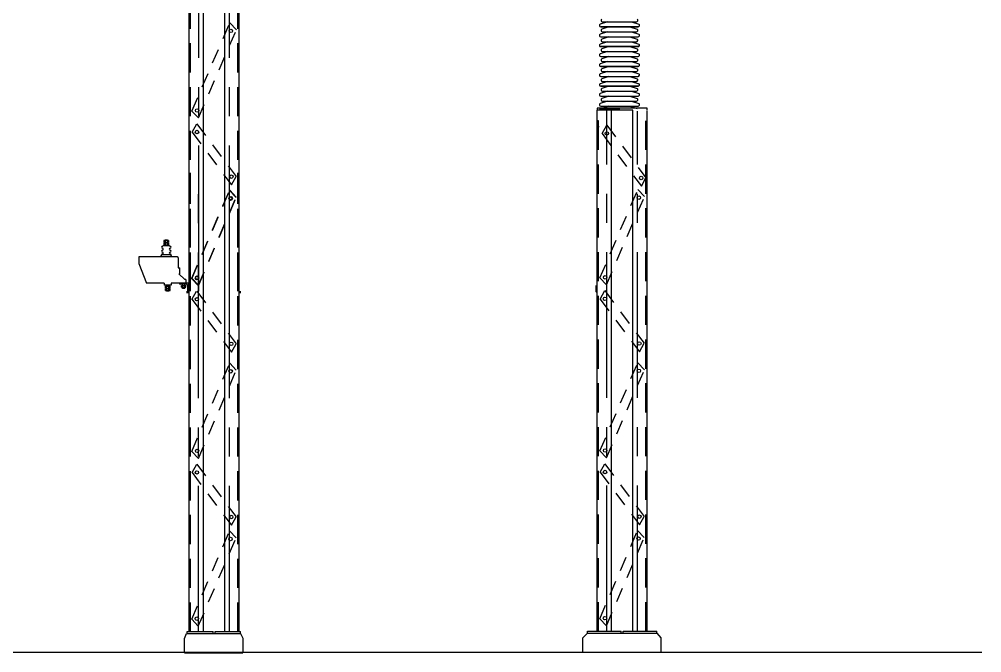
# Model space of a CAD drawing. Header units: inches. Extents: x 29.6 to 118, y -14.2 to 43.7.
# Drawn here: x 101.85 to 110.1, y 7.48 to 12.91 of the extents above; entities that cross this region are included whole.
import ezdxf

# ---------------------------------------------------------------- set-up
doc = ezdxf.new("R2010")
doc.units = ezdxf.units.IN
doc.header["$MEASUREMENT"] = 0
for name, pattern in [('CENTER', [2, 1.25, -0.25, 0.25, -0.25]), ('HIDDEN', [0.375, 0.25, -0.125]), ('HIDDEN2', [0.1875, 0.125, -0.0625])]:
    doc.linetypes.add(name, pattern=pattern)
for name, color, linetype in [('EST', 4, 'Continuous'), ('EXISTENTE', 7, 'Continuous'), ('HUECO', 7, 'Continuous'), ('L50X5', 1, 'Continuous'), ('L75X7', 2, 'Continuous'), ('LAM10', 2, 'Continuous'), ('medidas', 3, 'Continuous'), ('MURO', 1, 'Continuous'), ('OBJ', 7, 'Continuous')]:
    doc.layers.add(name, color=color, linetype=linetype)

msp = doc.modelspace()

# ---------------------------------------------------------------- linework, layer by layer
at = {"color": 2}
for p, q in [((106.85219, 12.88593, -1906.97751), (107.14324, 12.88593, -1906.97751)), ((107.15738, 12.84345, -1906.97751), (106.83805, 12.84345, -1906.97751)), ((106.83805, 12.84345, -1906.97751), (107.15738, 12.84345, -1906.97751)), ((106.85219, 12.80098, -1906.97751), (107.14323, 12.80098, -1906.97751)), ((106.83805, 12.75851, -1906.97751), (107.15737, 12.75851, -1906.97751)), ((106.85219, 12.71603, -1906.97751), (107.14323, 12.71603, -1906.97751)), ((107.15738, 12.67356, -1906.97751), (106.83805, 12.67356, -1906.97751)), ((106.83805, 12.67356, -1906.97751), (107.15737, 12.67356, -1906.97751)), ((106.85219, 12.63109, -1906.97751), (107.14323, 12.63109, -1906.97751)), ((106.83805, 12.58861, -1906.97751), (107.15737, 12.58861, -1906.97751)), ((106.85219, 12.54614, -1906.97751), (107.14323, 12.54614, -1906.97751)), ((107.15737, 12.50367, -1906.97751), (106.83805, 12.50367, -1906.97751)), ((106.83805, 12.50367, -1906.97751), (107.15737, 12.50367, -1906.97751)), ((106.83805, 12.41872, -1906.97751), (107.15737, 12.41872, -1906.97751)), ((106.85219, 12.46119, -1906.97751), (107.14323, 12.46119, -1906.97751)), ((107.15738, 12.33377, -1906.97751), (106.83805, 12.33377, -1906.97751)), ((106.83805, 12.33377, -1906.97751), (107.15737, 12.33377, -1906.97751)), ((106.85219, 12.37624, -1906.97751), (107.14323, 12.37624, -1906.97751)), ((106.83805, 12.24882, -1906.97751), (107.15737, 12.24882, -1906.97751)), ((106.85219, 12.2913, -1906.97751), (107.14323, 12.2913, -1906.97751)), ((106.83805, 12.16388, -1906.97751), (107.15737, 12.16388, -1906.97751)), ((106.85219, 12.20635, -1906.97751), (107.14323, 12.20635, -1906.97751)), ((37.43422, 7.48409), (110.10387, 7.48409))]:
    msp.add_line(p, q, dxfattribs=at)
at = {"layer": 'EST', "color": 2}
for p, q in [((103.13111, 11.01234), (103.09162, 11.01234)), ((103.09162, 11.01234), (103.09162, 10.99588)), ((103.13111, 10.99588), (103.09162, 10.99588)), ((103.09162, 10.98983), (103.09162, 10.97337)), ((103.13111, 10.98983), (103.09162, 10.98983)), ((103.12124, 11.01451), (103.1015, 11.01451)), ((103.1015, 11.01451), (103.1015, 10.96515)), ((103.12124, 11.01451), (103.12124, 10.96515)), ((103.13111, 11.01234), (103.13111, 10.99588)), ((103.13111, 10.98983), (103.13111, 10.97337)), ((103.07846, 10.96185), (103.0834, 10.96515)), ((103.13934, 10.96515), (103.0834, 10.96515)), ((103.13111, 10.97337), (103.09162, 10.97337)), ((103.14428, 10.96185), (103.13934, 10.96515)), ((102.87607, 10.87136), (102.87607, 10.815)), ((103.2068, 10.87136), (102.87607, 10.87136)), ((102.87607, 10.815), (102.94189, 10.64593)), ((103.15251, 10.88781), (103.07023, 10.88781)), ((103.21503, 10.86313), (103.21503, 10.7763)), ((103.21503, 10.7763), (103.22934, 10.7763)), ((103.22934, 10.72511), (103.22934, 10.7763)), ((103.09464, 10.64593), (102.94189, 10.64593)), ((103.09464, 10.64593), (103.09464, 10.62948)), ((103.15442, 10.64593), (103.15442, 10.62948)), ((103.25123, 10.64593), (103.15442, 10.64593)), ((103.27098, 10.67884), (103.21946, 10.72511)), ((103.21946, 10.72511), (103.22934, 10.72511)), ((103.28085, 10.67884), (103.27098, 10.67884)), ((103.28085, 10.64593), (103.27098, 10.64593)), ((103.28085, 10.67884), (103.28085, 10.64593)), ((103.15442, 10.62948), (103.09464, 10.62948)), ((103.10479, 10.62125), (103.14428, 10.62125)), ((103.10479, 10.6048), (103.10479, 10.62125)), ((103.10479, 10.6048), (103.14428, 10.6048)), ((103.10479, 10.58229), (103.10479, 10.59874)), ((103.10479, 10.59874), (103.14428, 10.59874)), ((103.10479, 10.58229), (103.14428, 10.58229)), ((103.11466, 10.58012), (103.11466, 10.62948)), ((103.11466, 10.58012), (103.13441, 10.58012)), ((103.13441, 10.58012), (103.13441, 10.62948)), ((103.14428, 10.6048), (103.14428, 10.62125)), ((103.14428, 10.58229), (103.14428, 10.59874)), ((103.24136, 10.62704), (103.28085, 10.62704)), ((103.24136, 10.61059), (103.24136, 10.62704)), ((103.24136, 10.61059), (103.28085, 10.61059)), ((103.25123, 10.60141), (103.25123, 10.63771)), ((103.27098, 10.60141), (103.25123, 10.60141)), ((103.27098, 10.60141), (103.27098, 10.63771)), ((103.28085, 10.61059), (103.28085, 10.62704))]:
    msp.add_line(p, q, dxfattribs=at)
at = {"layer": 'EST', "color": 2, "linetype": 'Continuous'}
for p, q in [((103.30383, 10.64593), (103.22156, 10.64593)), ((103.30383, 10.56366), (103.30383, 10.64593)), ((106.8061, 10.56727), (106.8061, 10.64954)), ((103.2808, 10.63771), (103.22979, 10.63771))]:
    msp.add_line(p, q, dxfattribs=at)
for points in [[(106.82222, 11.98492, -0.4142136), (106.81399, 11.99314), (106.81399, 12.04415)], [(103.30383, 10.56366, -0.4142136), (103.2956, 10.57189), (103.2956, 10.6229)], [(106.8061, 10.56727, -0.4142136), (106.79787, 10.57549), (106.79787, 10.6265)]]:
    msp.add_lwpolyline(points, format="xyb", dxfattribs=at)
at = {"layer": 'EST', "color": 2}
for centre, radius, start, end in [((103.07846, 10.95363), 0.00823, 90, 270), ((103.07846, 10.92072), 0.00823, 90, 270), ((103.07846, 10.88781), 0.00823, 90, 180), ((103.07846, 10.93717), 0.00823, 270, 90), ((103.07846, 10.90426), 0.00823, 270, 90), ((103.14428, 10.93717), 0.00823, 90, 270), ((103.14428, 10.90426), 0.00823, 90, 270), ((103.14428, 10.95363), 0.00823, 270, 90), ((103.14428, 10.92072), 0.00823, 270, 90), ((103.14428, 10.88781), 0.00823, 0, 90), ((102.98244, 10.94969), 0.11052, 314.860952, 325.948608), ((103.2403, 10.94969), 0.11052, 214.051392, 225.139048), ((103.2068, 10.86313), 0.00823, 360, 90)]:
    msp.add_arc(centre, radius, start, end, dxfattribs=at)
at = {"layer": 'EST', "color": 2, "linetype": 'Continuous'}
for centre, radius, start, end in [((103.22979, 10.64593), 0.00823, 180, 270), ((103.2808, 10.6229), 0.01481, 26.3878, 90), ((103.2808, 10.6229), 0.01481, 0, 26.3878)]:
    msp.add_arc(centre, radius, start, end, dxfattribs=at)
at = {"layer": 'EXISTENTE', "color": 2, "linetype": 'Continuous'}
for p, q in [((106.89375, 12.88593, -1906.97751), (106.83292, 12.86589, -1906.97751)), ((107.10167, 12.88593, -1906.97751), (107.16251, 12.86589, -1906.97751)), ((106.89375, 12.80098, -1906.97751), (106.83292, 12.78094, -1906.97751)), ((106.90789, 12.84345, -1906.97751), (106.84706, 12.82342, -1906.97751)), ((107.08753, 12.84345, -1906.97751), (107.14837, 12.82342, -1906.97751)), ((107.10167, 12.80098, -1906.97751), (107.16251, 12.78094, -1906.97751)), ((106.89375, 12.71603, -1906.97751), (106.83292, 12.696, -1906.97751)), ((106.90789, 12.75851, -1906.97751), (106.84706, 12.73847, -1906.97751)), ((107.08753, 12.75851, -1906.97751), (107.14837, 12.73847, -1906.97751)), ((107.10168, 12.71603, -1906.97751), (107.16251, 12.696, -1906.97751)), ((106.89375, 12.63109, -1906.97751), (106.83292, 12.61105, -1906.97751)), ((106.90789, 12.67356, -1906.97751), (106.84706, 12.65352, -1906.97751)), ((107.08753, 12.67356, -1906.97751), (107.14837, 12.65352, -1906.97751)), ((107.10167, 12.63109, -1906.97751), (107.16251, 12.61105, -1906.97751)), ((106.89375, 12.54614, -1906.97751), (106.83292, 12.5261, -1906.97751)), ((106.90789, 12.58861, -1906.97751), (106.84706, 12.56858, -1906.97751)), ((107.08753, 12.58861, -1906.97751), (107.14837, 12.56858, -1906.97751)), ((107.10167, 12.54614, -1906.97751), (107.16251, 12.5261, -1906.97751)), ((106.90789, 12.50367, -1906.97751), (106.84706, 12.48363, -1906.97751)), ((107.08753, 12.50367, -1906.97751), (107.14837, 12.48363, -1906.97751)), ((106.89375, 12.46119, -1906.97751), (106.83292, 12.44116, -1906.97751)), ((106.90789, 12.41872, -1906.97751), (106.84706, 12.39868, -1906.97751)), ((107.08753, 12.41872, -1906.97751), (107.14837, 12.39868, -1906.97751)), ((107.10167, 12.46119, -1906.97751), (107.16251, 12.44116, -1906.97751)), ((106.89375, 12.37624, -1906.97751), (106.83292, 12.35621, -1906.97751)), ((106.90789, 12.33377, -1906.97751), (106.84706, 12.31374, -1906.97751)), ((107.08753, 12.33377, -1906.97751), (107.14837, 12.31374, -1906.97751)), ((107.10167, 12.37624, -1906.97751), (107.16251, 12.35621, -1906.97751)), ((106.89375, 12.2913, -1906.97751), (106.83292, 12.27126, -1906.97751)), ((106.90789, 12.24882, -1906.97751), (106.84706, 12.22879, -1906.97751)), ((107.08753, 12.24882, -1906.97751), (107.14837, 12.22879, -1906.97751)), ((107.10167, 12.2913, -1906.97751), (107.16251, 12.27126, -1906.97751)), ((106.89375, 12.20635, -1906.97751), (106.83292, 12.18632, -1906.97751)), ((106.90789, 12.16388, -1906.97751), (106.84706, 12.14384, -1906.97751)), ((107.08753, 12.16388, -1906.97751), (107.14836, 12.14384, -1906.97751)), ((107.10167, 12.20635, -1906.97751), (107.16251, 12.18632, -1906.97751))]:
    msp.add_line(p, q, dxfattribs=at)
for centre, start, end in [((106.85219, 12.89773, -1906.97751), 115.760043, 270), ((107.14324, 12.89773, -1906.97751), 269.998194, 64.239957), ((106.83805, 12.85526, -1906.97751), 115.760043, 269.994319), ((106.85219, 12.81279, -1906.97751), 115.760043, 270), ((107.14324, 12.81279, -1906.97751), 269.998194, 64.239957), ((107.15738, 12.85526, -1906.97751), 270, 64.239957), ((106.83805, 12.77031, -1906.97751), 115.760043, 269.994319), ((106.85219, 12.72784, -1906.97751), 115.760043, 270), ((107.14324, 12.72784, -1906.97751), 269.998194, 64.239957), ((107.15738, 12.77031, -1906.97751), 270, 64.239957), ((106.83805, 12.68537, -1906.97751), 115.760043, 269.994319), ((106.85219, 12.64289, -1906.97751), 115.760043, 270), ((107.14324, 12.64289, -1906.97751), 269.998194, 64.239957), ((107.15738, 12.68537, -1906.97751), 270, 64.239957), ((106.83805, 12.60042, -1906.97751), 115.760043, 269.994319), ((106.85219, 12.55794, -1906.97751), 115.760043, 270), ((107.14324, 12.55794, -1906.97751), 269.998194, 64.239957), ((107.15738, 12.60042, -1906.97751), 270, 64.239957), ((106.83805, 12.51547, -1906.97751), 115.760043, 269.994319), ((106.85219, 12.473, -1906.97751), 115.760043, 270), ((107.14324, 12.473, -1906.97751), 269.998194, 64.239957), ((107.15738, 12.51547, -1906.97751), 270, 64.239957), ((106.83805, 12.43052, -1906.97751), 115.760043, 269.994319), ((106.85219, 12.38805, -1906.97751), 115.760043, 270), ((107.14324, 12.38805, -1906.97751), 269.998194, 64.239957), ((107.15738, 12.43052, -1906.97751), 270, 64.239957), ((106.83805, 12.34558, -1906.97751), 115.760043, 269.994319), ((106.85219, 12.3031, -1906.97751), 115.760043, 270), ((107.14324, 12.3031, -1906.97751), 269.998194, 64.239957), ((107.15738, 12.34558, -1906.97751), 270, 64.239957), ((106.83805, 12.26063, -1906.97751), 115.760043, 269.994319), ((106.85219, 12.21816, -1906.97751), 115.760043, 270), ((107.14323, 12.21816, -1906.97751), 269.998194, 64.239957), ((107.15738, 12.26063, -1906.97751), 270, 64.239957), ((106.83805, 12.17568, -1906.97751), 115.760043, 269.994319), ((107.15737, 12.17568, -1906.97751), 270, 64.239957)]:
    msp.add_arc(centre, 0.01181, start, end, dxfattribs=at)
at = {"layer": 'HUECO', "color": 2}
for centre in [(103.66508, 12.8086), (103.3767, 12.12626), (103.37542, 11.94166), (106.88968, 11.92975), (103.66973, 11.55914), (107.18399, 11.54724), (103.66441, 11.37544), (107.16322, 11.37904), (103.66341, 11.37103), (103.37504, 10.68869), (103.37604, 10.69309), (106.87484, 10.6967), (103.37475, 10.5085), (106.87356, 10.5121), (103.66906, 10.12598), (107.16787, 10.12958), (103.66441, 9.89101), (107.16322, 9.89461), (103.37604, 9.20866), (106.87484, 9.21227), (103.37475, 9.02406), (106.87356, 9.02767), (103.66906, 8.64155), (107.16787, 8.64515), (103.66275, 8.45344), (107.16155, 8.45704), (103.37437, 7.77109), (106.87318, 7.7747)]:
    msp.add_circle(centre, 0.01481, dxfattribs=at)
at = {"layer": 'L50X5', "color": 2, "linetype": 'HIDDEN2'}
for p, q in [((103.33208, 12.12189), (103.65658, 12.87769)), ((103.71307, 12.81787), (103.65658, 12.87769)), ((103.38857, 12.06208), (103.71307, 12.81787)), ((103.38857, 12.06208), (103.33208, 12.12189)), ((103.33429, 11.93971), (103.37425, 12.01163)), ((103.37425, 12.01163), (103.71086, 11.56032)), ((106.84855, 11.9278), (106.88851, 11.99972)), ((106.88851, 11.99972), (107.22512, 11.54841)), ((103.33429, 11.93971), (103.6709, 11.4884)), ((106.84855, 11.9278), (107.18516, 11.47649)), ((103.6709, 11.4884), (103.71086, 11.56032)), ((107.18516, 11.47649), (107.22512, 11.54841)), ((103.33042, 10.68432), (103.65492, 11.44012)), ((103.33141, 10.68873), (103.65592, 11.44452)), ((103.71141, 11.3803), (103.65492, 11.44012)), ((103.71241, 11.38471), (103.65592, 11.44452)), ((106.83022, 10.69233), (107.15472, 11.44813)), ((107.21121, 11.38831), (107.15472, 11.44813)), ((103.38691, 10.62451), (103.71141, 11.3803)), ((103.3879, 10.62892), (103.71241, 11.38471)), ((106.88671, 10.63252), (107.21121, 11.38831)), ((103.38691, 10.62451), (103.33042, 10.68432)), ((103.3879, 10.62892), (103.33141, 10.68873)), ((106.88671, 10.63252), (106.83022, 10.69233)), ((103.33017, 10.50655), (103.37012, 10.57846)), ((103.37358, 10.57846), (103.71019, 10.12715)), ((106.83243, 10.51015), (106.87239, 10.58207)), ((106.87239, 10.58207), (107.209, 10.13076)), ((103.33363, 10.50655), (103.67024, 10.05524)), ((106.83243, 10.51015), (107.16904, 10.05884)), ((103.67024, 10.05524), (103.71019, 10.12715)), ((107.16904, 10.05884), (107.209, 10.13076)), ((103.33141, 9.2043), (103.65592, 9.96009)), ((103.71241, 9.90028), (103.65592, 9.96009)), ((106.83022, 9.2079), (107.15472, 9.9637)), ((106.88671, 9.14809), (107.21121, 9.90388)), ((107.21121, 9.90388), (107.15472, 9.9637)), ((103.3879, 9.14449), (103.71241, 9.90028)), ((103.3879, 9.14449), (103.33141, 9.2043)), ((106.88671, 9.14809), (106.83022, 9.2079)), ((103.33363, 9.02212), (103.37358, 9.09403)), ((103.37358, 9.09403), (103.71019, 8.64272)), ((106.83243, 9.02572), (106.87239, 9.09764)), ((106.87239, 9.09764), (107.209, 8.64633)), ((103.33363, 9.02212), (103.67024, 8.57081)), ((106.83243, 9.02572), (107.16904, 8.57441)), ((103.67024, 8.57081), (103.71019, 8.64272)), ((107.16904, 8.57441), (107.209, 8.64633)), ((103.32975, 7.76673), (103.65426, 8.52252)), ((103.71074, 8.46271), (103.65426, 8.52252)), ((106.82856, 7.77033), (107.15306, 8.52613)), ((107.20955, 8.46631), (107.15306, 8.52613)), ((103.38624, 7.70692), (103.71074, 8.46271)), ((106.88505, 7.71052), (107.20955, 8.46631)), ((103.38624, 7.70692), (103.32975, 7.76673)), ((106.88505, 7.71052), (106.82856, 7.77033))]:
    msp.add_line(p, q, dxfattribs=at)
at = {"layer": 'L75X7', "color": 2}
for p, q in [((103.30796, 10.57709), (103.30796, 14.19931)), ((103.73719, 10.57709), (103.73719, 14.1972)), ((103.43136, 10.57709), (103.43136, 14.17713)), ((103.61378, 10.57709), (103.61378, 14.17713)), ((106.8061, 7.6631), (106.8061, 12.1285)), ((106.9295, 7.6631), (106.9295, 12.12697)), ((107.11193, 7.6631), (107.11193, 12.1285)), ((107.23533, 7.6631), (107.23533, 12.12544)), ((103.30729, 7.6595), (103.30729, 11.59205)), ((103.4307, 7.6595), (103.4307, 11.59205)), ((103.61312, 7.6595), (103.61312, 11.59205)), ((103.73653, 7.6595), (103.73653, 11.59205))]:
    msp.add_line(p, q, dxfattribs=at)
at = {"layer": 'L75X7', "color": 2, "linetype": 'HIDDEN'}
for p, q in [((103.31948, 10.57709), (103.31948, 14.17713)), ((103.72567, 10.57709), (103.72567, 14.17502)), ((106.81762, 7.6631), (106.81762, 12.1285)), ((107.22381, 7.6631), (107.22381, 12.12697)), ((103.31881, 7.6595), (103.31881, 11.59205)), ((103.72501, 7.6595), (103.72501, 11.59205))]:
    msp.add_line(p, q, dxfattribs=at)
at = {"layer": 'L75X7', "color": 2, "linetype": 'CENTER'}
for p, q in [((103.39023, 10.57709), (103.39023, 14.18241)), ((103.65492, 10.57709), (103.65492, 14.17924)), ((106.88837, 7.6631), (106.88837, 12.12544)), ((107.15306, 7.6631), (107.15306, 12.12084)), ((103.38956, 7.6595), (103.38956, 11.59205)), ((103.65426, 7.6595), (103.65426, 11.59205))]:
    msp.add_line(p, q, dxfattribs=at)
at = {"layer": 'LAM10', "color": 2}
for p, q in [((107.23533, 12.14709), (106.8061, 12.14709)), ((106.8061, 12.14709), (106.8061, 12.13063)), ((107.23533, 12.13063), (107.23533, 12.14709)), ((106.8061, 12.13063), (107.11193, 12.13063)), ((103.29083, 10.56064), (103.29085, 10.57709)), ((103.74959, 10.56064), (103.74957, 10.57709)), ((103.2849, 7.64305), (103.51297, 7.64305)), ((103.29017, 7.64305), (103.29019, 7.6595)), ((103.29019, 7.6595), (103.51297, 7.6595)), ((103.51297, 7.64305), (103.51297, 7.6595)), ((103.53085, 7.64305), (103.53085, 7.6595)), ((103.53085, 7.6595), (103.74891, 7.6595)), ((103.53085, 7.64305), (103.74893, 7.64305)), ((103.74893, 7.64305), (103.74891, 7.6595)), ((106.72383, 7.6631), (107.01178, 7.6631)), ((106.72383, 7.64665), (106.72383, 7.6631)), ((106.72383, 7.64665), (107.01178, 7.64665)), ((107.01178, 7.64665), (107.01178, 7.6631)), ((107.02965, 7.64665), (107.02965, 7.6631)), ((107.02965, 7.6631), (107.3176, 7.6631)), ((107.02965, 7.64665), (107.3176, 7.64665)), ((107.3176, 7.64665), (107.3176, 7.6631))]:
    msp.add_line(p, q, dxfattribs=at)
at = {"layer": 'medidas', "color": 40, "true_color": 0xf8d731}
for q in [(103.74354, 7.4785), (103.76769, 7.4785)]:
    msp.add_line((103.26769, 7.4785), q, dxfattribs=at)
at = {"layer": 'MURO', "color": 2}
for points in [[(103.26769, 7.4785), (103.26834, 7.60191), (103.2849, 7.64305), (103.74893, 7.64305), (103.76769, 7.60268), (103.76769, 7.4785)], [(106.68269, 7.48211), (106.68269, 7.60551), (106.72383, 7.64665), (107.3176, 7.64665), (107.35205, 7.60629), (107.35205, 7.48211)]]:
    msp.add_lwpolyline(points, dxfattribs=at)
at = {"layer": 'OBJ', "color": 2}
msp.add_line((106.82624, 12.14384, 216.32371), (107.00097, 12.14384, 216.32371), dxfattribs=at)

doc.saveas('drawing.dxf')
